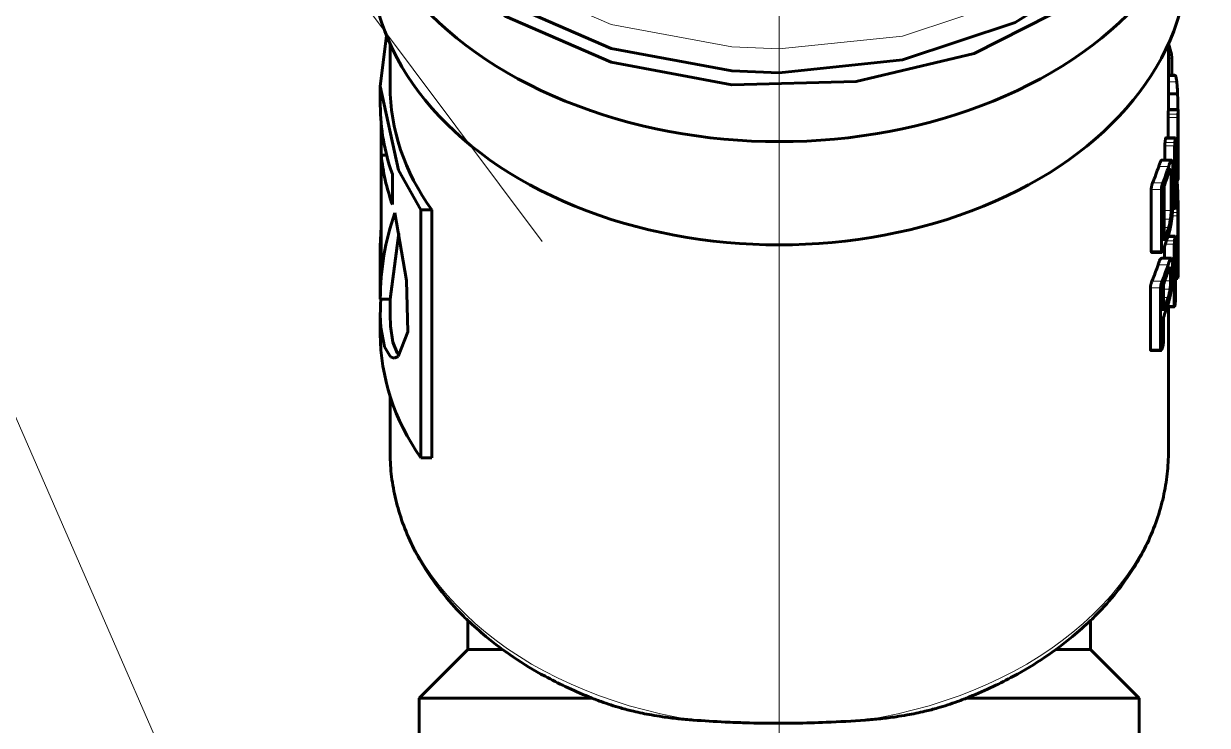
# Model space of a CAD drawing. Header units: millimetres. Extents: x -718 to 68664, y -49984 to -979.
# Drawn here: x 7681 to 8290, y -24023 to -23663 of the extents above; entities that cross this region are included whole.
import ezdxf

# ---------------------------------------------------------------- set-up
doc = ezdxf.new("R2010")
doc.units = ezdxf.units.MM
doc.linetypes.add('K5LT_BASIC', pattern=[0])
doc.linetypes.add('K5LT_THIN', pattern=[0])
doc.layers.add('Text', color=7, linetype='Continuous', lineweight=15)
doc.layers.add('ХВС (В1)_20', color=5, linetype='Continuous', lineweight=25)
doc.layers.add('Системный слой (1)', color=7, linetype='Continuous', true_color=0xc26c6c6c)

# ---------------------------------------------------------------- blocks, each defined once
blk = doc.blocks.new('U657')
at = {"layer": 'Системный слой (1)', "color": 150, "linetype": 'K5LT_BASIC', "lineweight": 60, "true_color": 0x0080ff}
for p, q in [((780.031, 160.318), (775.555, 159.388)), ((775.555, 159.388), (771.457, 156.675)), ((771.457, 156.675), (768.084, 152.409)), ((768.084, 152.409), (765.722, 146.95)), ((765.722, 146.95), (764.571, 140.762)), ((764.571, 140.762), (764.475, 138.318)), ((764.475, 138.318), (765.133, 131.987)), ((765.133, 131.987), (767.052, 126.192)), ((767.052, 126.192), (770.068, 121.423)), ((770.068, 121.423), (773.928, 118.083)), ((773.928, 118.083), (778.304, 116.455)), ((778.304, 116.455), (780.031, 116.318))]:
    blk.add_line(p, q, dxfattribs=at)
blk = doc.blocks.new('U662')
at = {"layer": 'Системный слой (1)', "color": 7, "linetype": 'K5LT_THIN', "lineweight": 18}
for p, q in [((781.263, 160.318), (776.786, 159.388)), ((776.786, 159.388), (772.688, 156.675)), ((772.688, 156.675), (769.316, 152.409)), ((769.316, 152.409), (766.954, 146.95)), ((766.954, 146.95), (765.803, 140.762)), ((765.803, 140.762), (765.706, 138.318)), ((765.706, 138.318), (766.364, 131.987)), ((766.364, 131.987), (768.283, 126.192)), ((768.283, 126.192), (771.299, 121.423)), ((771.299, 121.423), (775.159, 118.083)), ((775.159, 118.083), (779.535, 116.455)), ((779.535, 116.455), (781.263, 116.318))]:
    blk.add_line(p, q, dxfattribs=at)
blk = doc.blocks.new('U720')
at = {"layer": 'Системный слой (1)', "color": 150, "linetype": 'K5LT_BASIC', "lineweight": 60, "true_color": 0x0080ff}
for p, q in [((745.03, 158.318), (747.882, 158.318)), ((763.796, 158.318), (765.958, 158.318))]:
    blk.add_line(p, q, dxfattribs=at)
blk = doc.blocks.new('U721')
at = {"layer": 'Системный слой (1)', "color": 150, "linetype": 'K5LT_BASIC', "lineweight": 60, "true_color": 0x0080ff}
for p, q in [((745.03, 118.318), (752.456, 118.318)), ((762.596, 118.318), (765.958, 118.318))]:
    blk.add_line(p, q, dxfattribs=at)
blk = doc.blocks.new('U725')
at = {"layer": 'Системный слой (1)', "color": 150, "linetype": 'K5LT_BASIC', "lineweight": 60, "true_color": 0x0080ff}
for p, q in [((734.858, 154.318), (734.858, 152.532)), ((734.858, 124.104), (734.858, 122.318))]:
    blk.add_line(p, q, dxfattribs=at)
blk = doc.blocks.new('U726')
at = {"layer": 'Системный слой (1)', "color": 150, "linetype": 'K5LT_BASIC', "lineweight": 60, "true_color": 0x0080ff}
for p, q in [((779.324, 160.318), (774.848, 159.388)), ((779.678, 160.313), (779.324, 160.318)), ((774.848, 159.388), (770.75, 156.675)), ((770.75, 156.675), (767.377, 152.409)), ((767.377, 152.409), (765.015, 146.95)), ((765.015, 146.95), (763.864, 140.762)), ((763.864, 140.762), (764.021, 134.367)), ((764.021, 134.367), (765.472, 128.306)), ((765.472, 128.306), (768.096, 123.092)), ((768.096, 123.092), (771.669, 119.167)), ((771.669, 119.167), (775.89, 116.861)), ((775.89, 116.861), (779.324, 116.318)), ((779.324, 116.318), (779.678, 116.324))]:
    blk.add_line(p, q, dxfattribs=at)
blk = doc.blocks.new('U727')
at = {"layer": 'Системный слой (1)', "color": 150, "linetype": 'K5LT_BASIC', "lineweight": 60, "true_color": 0x0080ff}
for p, q in [((762.85, 117.829), (762.596, 117.826)), ((763.118, 117.835), (762.85, 117.829)), ((763.39, 117.844), (763.118, 117.835))]:
    blk.add_line(p, q, dxfattribs=at)
blk = doc.blocks.new('U728')
at = {"layer": 'Системный слой (1)', "color": 150, "linetype": 'K5LT_BASIC', "lineweight": 60, "true_color": 0x0080ff}
for p, q in [((759.675, 118.092), (759.85, 118.097)), ((759.85, 118.097), (759.958, 118.116)), ((759.958, 118.116), (759.992, 118.147)), ((759.992, 118.147), (759.992, 118.148))]:
    blk.add_line(p, q, dxfattribs=at)
blk = doc.blocks.new('U729')
at = {"layer": 'Системный слой (1)', "color": 150, "linetype": 'K5LT_BASIC', "lineweight": 60, "true_color": 0x0080ff}
for p, q in [((756.016, 117.955), (756.047, 117.958)), ((756.047, 117.958), (756.073, 117.961)), ((756.073, 117.961), (756.085, 117.965)), ((756.083, 117.967), (756.08, 117.968)), ((756.084, 117.966), (756.083, 117.967)), ((756.085, 117.965), (756.084, 117.966))]:
    blk.add_line(p, q, dxfattribs=at)
blk = doc.blocks.new('U730')
at = {"layer": 'Системный слой (1)', "color": 150, "linetype": 'K5LT_BASIC', "lineweight": 60, "true_color": 0x0080ff}
for p, q in [((757.473, 117.821), (757.51, 117.821)), ((757.51, 117.821), (757.535, 117.821)), ((757.535, 117.821), (757.544, 117.821)), ((757.544, 117.821), (757.542, 117.822))]:
    blk.add_line(p, q, dxfattribs=at)
blk = doc.blocks.new('U731')
at = {"layer": 'Системный слой (1)', "color": 150, "linetype": 'K5LT_BASIC', "lineweight": 60, "true_color": 0x0080ff}
for p, q in [((759.333, 118.178), (759.431, 118.181)), ((759.431, 118.181), (759.491, 118.193)), ((759.491, 118.193), (759.509, 118.213)), ((759.509, 118.213), (759.509, 118.213))]:
    blk.add_line(p, q, dxfattribs=at)
blk = doc.blocks.new('U732')
at = {"layer": 'Системный слой (1)', "color": 150, "linetype": 'K5LT_BASIC', "lineweight": 60, "true_color": 0x0080ff}
for p, q in [((750.224, 118.71), (750.215, 118.699)), ((750.251, 118.717), (750.224, 118.71)), ((750.292, 118.719), (750.251, 118.717))]:
    blk.add_line(p, q, dxfattribs=at)
blk.add_arc((750.228, 118.699), 0.0139, 181.42736, 206.19226, dxfattribs=at)
blk = doc.blocks.new('U733')
at = {"layer": 'Системный слой (1)', "color": 150, "linetype": 'K5LT_BASIC', "lineweight": 60, "true_color": 0x0080ff}
for p, q in [((755.267, 118.672), (755.255, 118.661)), ((755.255, 118.661), (755.267, 118.645)), ((755.298, 118.677), (755.267, 118.672)), ((755.267, 118.645), (755.299, 118.626)), ((755.341, 118.679), (755.298, 118.677)), ((755.299, 118.626), (755.341, 118.608))]:
    blk.add_line(p, q, dxfattribs=at)
blk = doc.blocks.new('U734')
at = {"layer": 'Системный слой (1)', "color": 150, "linetype": 'K5LT_BASIC', "lineweight": 60, "true_color": 0x0080ff}
for p, q in [((757.518, 117.993), (757.509, 117.989)), ((757.509, 117.989), (757.509, 117.988)), ((757.509, 117.988), (757.509, 117.987)), ((757.509, 117.987), (757.51, 117.986)), ((757.545, 117.996), (757.518, 117.993)), ((757.586, 117.997), (757.545, 117.996))]:
    blk.add_line(p, q, dxfattribs=at)
blk = doc.blocks.new('U735')
at = {"layer": 'Системный слой (1)', "color": 150, "linetype": 'K5LT_BASIC', "lineweight": 60, "true_color": 0x0080ff}
for p, q in [((754.871, 118.127), (754.914, 118.137)), ((754.914, 118.137), (754.94, 118.151)), ((754.94, 118.151), (754.949, 118.167)), ((754.949, 118.167), (754.948, 118.171))]:
    blk.add_line(p, q, dxfattribs=at)
blk = doc.blocks.new('U736')
at = {"layer": 'Системный слой (1)', "color": 150, "linetype": 'K5LT_BASIC', "lineweight": 60, "true_color": 0x0080ff}
for p, q in [((757.798, 117.825), (757.544, 117.823)), ((758.066, 117.83), (757.798, 117.825)), ((758.337, 117.838), (758.066, 117.83))]:
    blk.add_line(p, q, dxfattribs=at)
blk = doc.blocks.new('U737')
at = {"layer": 'Системный слой (1)', "color": 150, "linetype": 'K5LT_BASIC', "lineweight": 60, "true_color": 0x0080ff}
for p, q in [((762.525, 117.819), (762.562, 117.819)), ((762.562, 117.819), (762.587, 117.819)), ((762.587, 117.819), (762.596, 117.82)), ((762.596, 117.82), (762.595, 117.82))]:
    blk.add_line(p, q, dxfattribs=at)
blk = doc.blocks.new('U738')
at = {"layer": 'Системный слой (1)', "color": 150, "linetype": 'K5LT_BASIC', "lineweight": 60, "true_color": 0x0080ff}
for p, q in [((764.361, 118.01), (764.358, 118.003)), ((764.351, 117.996), (764.339, 117.989)), ((764.358, 118.003), (764.351, 117.996))]:
    blk.add_line(p, q, dxfattribs=at)
blk = doc.blocks.new('U739')
at = {"layer": 'Системный слой (1)', "color": 150, "linetype": 'K5LT_BASIC', "lineweight": 60, "true_color": 0x0080ff}
for p, q in [((752.466, 118.011), (752.456, 118.006)), ((752.493, 118.014), (752.466, 118.011)), ((752.534, 118.015), (752.493, 118.014)), ((752.456, 118.006), (752.457, 118.005)), ((752.457, 118.005), (752.457, 118.004)), ((752.457, 118.004), (752.458, 118.003))]:
    blk.add_line(p, q, dxfattribs=at)
blk = doc.blocks.new('U740')
at = {"layer": 'Системный слой (1)', "color": 150, "linetype": 'K5LT_BASIC', "lineweight": 60, "true_color": 0x0080ff}
for p, q in [((761.068, 117.94), (761.1, 117.943)), ((761.1, 117.943), (761.125, 117.945)), ((761.125, 117.945), (761.137, 117.95)), ((761.135, 117.951), (761.132, 117.953)), ((761.137, 117.95), (761.135, 117.951)), ((761.137, 117.95), (761.137, 117.95))]:
    blk.add_line(p, q, dxfattribs=at)
blk = doc.blocks.new('U741')
at = {"layer": 'Системный слой (1)', "color": 150, "linetype": 'K5LT_BASIC', "lineweight": 60, "true_color": 0x0080ff}
for p, q in [((751.064, 158.818), (752.055, 158.818)), ((752.851, 158.818), (755.568, 158.818)), ((762.806, 158.818), (763.796, 158.818))]:
    blk.add_line(p, q, dxfattribs=at)
blk = doc.blocks.new('U742')
at = {"layer": 'Системный слой (1)', "color": 150, "linetype": 'K5LT_BASIC', "lineweight": 60, "true_color": 0x0080ff}
for p, q in [((750.643, 158.177), (750.095, 157.959)), ((751.472, 158.299), (750.643, 158.177)), ((752.055, 158.318), (751.472, 158.299)), ((750.095, 157.959), (749.949, 157.843))]:
    blk.add_line(p, q, dxfattribs=at)
blk = doc.blocks.new('U743')
at = {"layer": 'Системный слой (1)', "color": 150, "linetype": 'K5LT_BASIC', "lineweight": 60, "true_color": 0x0080ff}
for p, q in [((755.568, 158.818), (754.576, 158.77)), ((756.56, 158.77), (755.568, 158.818))]:
    blk.add_line(p, q, dxfattribs=at)
blk = doc.blocks.new('U744')
at = {"layer": 'Системный слой (1)', "color": 150, "linetype": 'K5LT_BASIC', "lineweight": 60, "true_color": 0x0080ff}
for p, q in [((763.796, 158.818), (759.479, 157.888)), ((766.365, 158.494), (763.796, 158.818)), ((759.479, 157.888), (757.43, 156.736))]:
    blk.add_line(p, q, dxfattribs=at)
blk = doc.blocks.new('U745')
at = {"layer": 'Системный слой (1)', "color": 150, "linetype": 'K5LT_BASIC', "lineweight": 60, "true_color": 0x0080ff}
for p, q in [((751.396, 158.794), (750.402, 158.609)), ((752.055, 158.818), (751.396, 158.794)), ((752.31, 158.815), (752.055, 158.818)), ((752.575, 158.806), (752.31, 158.815)), ((752.851, 158.791), (752.575, 158.806)), ((749.892, 158.288), (749.828, 158.101)), ((750.402, 158.609), (749.892, 158.288)), ((749.828, 158.101), (749.903, 157.897)), ((749.903, 157.897), (751.175, 157.406)), ((753.814, 157.48), (757.284, 158.073)), ((751.175, 157.406), (753.814, 157.48))]:
    blk.add_line(p, q, dxfattribs=at)

msp = doc.modelspace()

# ---------------------------------------------------------------- linework, layer by layer
at = {"layer": 'Text'}
msp.add_line((8069.58, -22177.69), (8069.58, -25764.92), dxfattribs=at)
for points in [[(7947.8, -23774.83), (7461.68, -23126.01)], [(7925.34, -24433.89), (7551.49, -23577.21)]]:
    msp.add_lwpolyline(points, dxfattribs=at)
at = {"layer": 'ХВС (В1)_20', "lineweight": 60}
for p, q in [((8270.86, -23677.36), (8269.65, -23673.25)), ((8271.31, -23689.35), (8271.31, -23680.77)), ((8269.58, -23689.35), (8272.67, -23689.35)), ((8269.58, -23689.57), (8272.98, -23689.57)), ((8269.58, -23699.06), (8274.33, -23699.06)), ((8269.57, -23707), (8269.57, -23707.01)), ((8269.57, -23707), (8274.57, -23707)), ((8274.58, -23739.14), (8274.58, -23707.71)), ((7865.07, -23730.42), (7865.07, -23714.82)), ((8269.48, -23721.59), (8269.48, -23711.13)), ((8274.48, -23736.57), (8274.48, -23711.13)), ((8268.24, -23721.59), (8273.27, -23721.59)), ((8267.75, -23733.04), (8267.75, -23725.67)), ((8272.8, -23757.1), (8272.8, -23725.67)), ((8273.38, -23753.67), (8273.38, -23728.23)), ((7865.07, -23787.2), (7865.07, -23730.42)), ((7867.79, -23730.42), (7865.07, -23730.42)), ((8266.22, -23733.04), (8266.2, -23733.04)), ((8266.22, -23733.04), (8271.3, -23733.04)), ((7870.78, -23755.86), (7870.78, -23740.27)), ((8270.64, -23737.87), (8270.64, -23737.87)), ((8270.99, -23758.97), (8270.99, -23739.63)), ((8271.85, -23755.54), (8271.85, -23736.2)), ((8267.37, -23774.43), (8267.37, -23746.41)), ((8273.38, -23743.16), (8274.49, -23743.16)), ((8273.38, -23743.25), (8274.52, -23743.25)), ((8273.97, -23743.25), (8274, -23743.45)), ((8260.76, -23779.55), (8260.76, -23748.12)), ((8265.98, -23779.55), (8265.98, -23748.12)), ((8273.38, -23749.58), (8274.39, -23749.58)), ((7885.41, -23885.97), (7885.41, -23758.66)), ((7890.99, -23758.66), (7885.41, -23758.66)), ((7890.99, -23885.97), (7890.99, -23758.66)), ((8271.79, -23757.87), (8272.88, -23757.87)), ((8273.01, -23757.52), (8274.55, -23757.52)), ((8274.56, -23789.66), (8274.56, -23758.23)), ((8274.44, -23787.09), (8274.44, -23761.65)), ((7869.58, -23804.44), (7874.02, -23770.53)), ((8267.57, -23783.47), (8267.57, -23777.31)), ((8269.4, -23772.11), (8273.12, -23772.11)), ((8269.43, -23772.11), (8269.43, -23772)), ((8272.62, -23807.62), (8272.62, -23776.19)), ((8260.94, -23780.41), (8266.16, -23780.41)), ((8266.01, -23783.47), (8265.97, -23783.47)), ((8265.97, -23783.47), (8271.06, -23783.47)), ((8266.01, -23783.47), (8271.1, -23783.47)), ((8273.23, -23804.2), (8273.23, -23778.76)), ((8270.37, -23788.39), (8270.37, -23788.39)), ((8271.63, -23791.57), (8271.63, -23785.94)), ((8270.74, -23795), (8270.74, -23790.13)), ((8273.23, -23793.68), (8274.45, -23793.68)), ((8273.23, -23793.78), (8274.48, -23793.78)), ((8260.35, -23830.04), (8260.35, -23798.65)), ((8265.58, -23830.04), (8265.58, -23798.65)), ((8267, -23810.42), (8267, -23796.93)), ((7869.58, -23804.44), (7864.58, -23804.44)), ((7869.58, -23812.41), (7869.58, -23804.44)), ((8267, -23826.62), (8267, -23813.83)), ((8268.99, -23808.39), (8272.71, -23808.39)), ((8260.55, -23830.81), (8265.78, -23830.81)), ((7890.99, -23885.97), (7885.41, -23885.97)), ((7909.58, -23984.38), (7909.58, -23969.46)), ((8229.58, -23984.38), (8229.58, -23969.46)), ((7909.58, -23984.38), (7884.58, -24009.38)), ((8229.58, -23984.38), (8254.58, -24009.38)), ((7884.58, -24009.38), (7884.58, -24049.38)), ((7884.58, -24009.38), (7973.58, -24009.38)), ((8165.59, -24009.38), (8254.58, -24009.38)), ((8254.58, -24009.38), (8254.58, -24049.38))]:
    msp.add_line(p, q, dxfattribs=at)
at = {"layer": 'ХВС (В1)_20', "lineweight": 18}
for p, q in [((8269.58, -23677.36), (8270.86, -23677.36)), ((8269.58, -23680.77), (8271.31, -23680.77)), ((8269.58, -23692.92), (8273.89, -23692.92)), ((8269.5, -23709.5), (8274.5, -23709.5)), ((8269.54, -23707.72), (8274.55, -23707.72)), ((8269.57, -23707.01), (8274.57, -23707.01)), ((8269.48, -23711.13), (8274.48, -23711.13)), ((8268.07, -23722.26), (8273.1, -23722.26)), ((8268.21, -23721.63), (8273.24, -23721.63)), ((8267.75, -23725.67), (8272.8, -23725.67)), ((8267.85, -23724.04), (8272.89, -23724.04)), ((8266.2, -23733.04), (8271.29, -23733.04)), ((8264.6, -23736.25), (8269.73, -23736.25)), ((8269.73, -23739.63), (8270.99, -23739.63)), ((8261.49, -23744.71), (8266.69, -23744.71)), ((8273.38, -23743.45), (8274, -23743.45)), ((8260.76, -23748.12), (8265.98, -23748.12)), ((8267.37, -23758.97), (8270.99, -23758.97)), ((8271.77, -23758.25), (8274.51, -23758.25)), ((8271.82, -23757.1), (8272.8, -23757.1)), ((8273.01, -23757.53), (8274.55, -23757.53)), ((8267.37, -23763.39), (8270.63, -23763.39)), ((8271.49, -23761.65), (8274.44, -23761.65)), ((8271.64, -23760.02), (8274.46, -23760.02)), ((8267.37, -23767.68), (8269.73, -23767.68)), ((8267.99, -23776.19), (8272.62, -23776.19)), ((8268.57, -23774.56), (8272.71, -23774.56)), ((8269.18, -23772.78), (8272.94, -23772.78)), ((8269.38, -23772.16), (8273.09, -23772.16)), ((8260.76, -23779.55), (8265.98, -23779.55)), ((8264.3, -23786.75), (8269.44, -23786.75)), ((8270.37, -23788.39), (8270.37, -23788.39)), ((8261.09, -23795.23), (8266.31, -23795.23)), ((8267.75, -23795), (8270.74, -23795)), ((8269.44, -23790.13), (8270.74, -23790.13)), ((8260.35, -23798.65), (8265.58, -23798.65)), ((8267, -23799.37), (8270.37, -23799.37)), ((8267, -23803.67), (8269.43, -23803.67)), ((8269.25, -23807.62), (8272.62, -23807.62)), ((8260.35, -23830.04), (8265.58, -23830.04))]:
    msp.add_line(p, q, dxfattribs=at)
at = {"layer": 'ХВС (В1)_20', "lineweight": 60}
for centre, major_axis, ratio, start_param, end_param in [((8069.58, -23568), (-220, 0), 0.707107, 0, 3.141593), ((8069.58, -23628.1), (-210, 0), 0.707107, 0, 3.141593), ((8069.58, -23695), (-200, 0), 0.707107, 0, 0.466903), ((8069.58, -23704.9), (-205, 0), 0.707107, 0, 0.246457), ((8069.58, -23742.38), (-205, 0), 0.900046, 3.17309, 3.250764), ((8069.58, -23748.94), (-205, 0), 0.933996, 3.171815, 3.249961), ((8069.58, -23720.5), (-205, 0), 0.707107, 0.068483, 0.246457), ((8069.58, -23704.87), (200, 0), 0.707107, -0.285564, -0.223719), ((8069.58, -23704.87), (205, 0), 0.707107, -0.278411, -0.218173), ((8069.58, -23708.28), (205, 0), 0.707107, -0.266166, -0.218165), ((8069.58, -23743.81), (-205, 0), 0.105763, 3.16735, 3.171815), ((8069.58, -23740.41), (205, 0), 0.537547, -0.025757, -0.020273), ((8069.58, -23804.44), (-205, 0), 0.809289, 6.012699, 6.283185), ((8069.58, -23739.71), (205, 0), 0.707107, -0.278411, -0.218173), ((8069.58, -23736.31), (205, 0), 0.707107, -0.266166, -0.218165), ((8069.58, -23794.09), (-205, 0), 0.900046, 3.179547, 3.257259), ((8069.58, -23800.7), (-205, 0), 0.933996, 3.178271, 3.256455), ((8069.58, -23754.46), (200, 0), 0.707107, -0.292439, -0.230306), ((8069.58, -23754.46), (205, 0), 0.707107, -0.285104, -0.224591), ((8069.58, -23847.56), (0, 366.35), 0.559575, -1.399857, -1.397121), ((8069.58, -23917.89), (0, 779.79), 0.262891, -1.400774, -1.399857), ((8069.58, -23757.87), (205, 0), 0.707107, -0.272861, -0.224779), ((8069.58, -23794.47), (-205, 0), 0.105763, 3.173806, 3.178271), ((8069.58, -23790.23), (205, 0), 0.537547, -0.032213, -0.026728), ((8069.58, -23771.36), (205, 0), 0.707107, -0.272861, -0.224779), ((8069.58, -23774.76), (205, 0), 0.707107, -0.272861, -0.224802), ((8069.58, -23822.31), (-205, 0), 0.707107, 0, 0.454646)]:
    msp.add_ellipse(centre, major_axis=major_axis, ratio=ratio, start_param=start_param, end_param=end_param, dxfattribs=at)
at = {"layer": 'ХВС (В1)_20', "lineweight": 18}
for major_axis, start_param, end_param in [((-200, 0), 0, 1.348049), ((200, 0), 4.935137, 6.283185)]:
    msp.add_ellipse((8069.58, -23882.66), major_axis=major_axis, ratio=0.707107, start_param=start_param, end_param=end_param, dxfattribs=at)
at = {"layer": 'ХВС (В1)_20', "lineweight": 60}
for points, knots in [([(8270.86, -23677.36), (8270.91, -23677.55), (8271, -23677.89), (8271.09, -23678.37), (8271.16, -23678.74), (8271.2, -23679.08), (8271.24, -23679.4), (8271.27, -23679.68), (8271.29, -23679.94), (8271.31, -23680.32), (8271.31, -23680.59), (8271.31, -23680.77)], [0, 0, 0, 0, 2.543696, 4.054479, 5.009695, 6.092528, 7.153958, 7.937966, 8.814073, 9.704177, 12, 12, 12, 12]), ([(8272.98, -23689.57), (8273.01, -23689.57), (8273.13, -23689.61), (8273.31, -23689.89), (8273.49, -23690.49), (8273.64, -23691.14), (8273.77, -23691.96), (8273.86, -23692.63), (8273.89, -23692.92)], [0, 0, 0, 0, 1.064452, 3.750026, 4.989202, 6.252938, 7.887654, 9, 9, 9, 9]), ([(8273.89, -23692.92), (8273.92, -23693.13), (8273.96, -23693.53), (8274.03, -23694.27), (8274.1, -23695.06), (8274.2, -23696.36), (8274.27, -23697.67), (8274.32, -23698.75), (8274.33, -23699.06)], [0, 0, 0, 0, 1.102826, 2.116591, 3.676838, 4.773256, 7.796527, 9, 9, 9, 9]), ([(8269.5, -23709.5), (8269.5, -23709.64), (8269.5, -23709.85), (8269.49, -23710.15), (8269.48, -23710.59), (8269.48, -23710.92), (8269.48, -23711.13)], [0, 0, 0, 0, 1.645394, 2.474411, 3.595864, 7, 7, 7, 7]), ([(8269.54, -23707.72), (8269.54, -23707.81), (8269.54, -23707.98), (8269.53, -23708.27), (8269.52, -23708.56), (8269.51, -23708.98), (8269.51, -23709.29), (8269.5, -23709.5)], [0, 0, 0, 0, 1.568169, 2.751651, 4.144738, 5.451486, 8, 8, 8, 8]), ([(8269.57, -23707.01), (8269.57, -23707.03), (8269.57, -23707.09), (8269.56, -23707.22), (8269.55, -23707.39), (8269.55, -23707.57), (8269.54, -23707.72)], [0, 0, 0, 0, 2.391246, 3.48986, 4.458949, 7, 7, 7, 7]), ([(8274.5, -23709.5), (8274.5, -23709.64), (8274.5, -23709.85), (8274.49, -23710.15), (8274.49, -23710.59), (8274.48, -23710.92), (8274.48, -23711.13)], [0, 0, 0, 0, 1.64535, 2.474343, 3.595792, 7, 7, 7, 7]), ([(8274.55, -23707.72), (8274.54, -23707.8), (8274.54, -23708.01), (8274.53, -23708.33), (8274.52, -23708.67), (8274.51, -23709.05), (8274.51, -23709.33), (8274.5, -23709.5)], [0, 0, 0, 0, 1.425278, 3.307039, 4.630418, 5.84582, 8, 8, 8, 8]), ([(8274.57, -23707.01), (8274.57, -23707.03), (8274.57, -23707.08), (8274.56, -23707.21), (8274.56, -23707.38), (8274.55, -23707.56), (8274.55, -23707.72)], [0, 0, 0, 0, 2.348558, 3.404516, 4.330799, 7, 7, 7, 7]), ([(8268.07, -23722.26), (8268.05, -23722.35), (8268.02, -23722.57), (8267.96, -23722.98), (8267.9, -23723.48), (8267.86, -23723.86), (8267.85, -23724.04)], [0, 0, 0, 0, 1.420944, 3.024451, 5.065312, 7, 7, 7, 7]), ([(8268.21, -23721.63), (8268.18, -23721.73), (8268.13, -23721.91), (8268.08, -23722.17), (8268.07, -23722.26)], [0, 0, 0, 0, 3.469355, 5, 5, 5, 5]), ([(8273.1, -23722.26), (8273.09, -23722.34), (8273.06, -23722.55), (8273.01, -23722.87), (8272.97, -23723.19), (8272.93, -23723.57), (8272.91, -23723.85), (8272.89, -23724.04)], [0, 0, 0, 0, 1.510523, 3.286535, 4.542808, 5.730612, 8, 8, 8, 8]), ([(8273.24, -23721.63), (8273.22, -23721.71), (8273.18, -23721.88), (8273.13, -23722.12), (8273.1, -23722.26)], [0, 0, 0, 0, 2.71056, 5, 5, 5, 5]), ([(8267.85, -23724.04), (8267.83, -23724.18), (8267.81, -23724.46), (8267.78, -23724.89), (8267.76, -23725.31), (8267.75, -23725.55), (8267.75, -23725.67)], [0, 0, 0, 0, 1.665066, 3.365567, 5.145554, 7, 7, 7, 7]), ([(8272.89, -23724.04), (8272.88, -23724.18), (8272.85, -23724.46), (8272.82, -23724.89), (8272.8, -23725.31), (8272.8, -23725.55), (8272.8, -23725.67)], [0, 0, 0, 0, 1.664852, 3.365117, 5.145171, 7, 7, 7, 7]), ([(8266.2, -23733.04), (8266.13, -23733.04), (8266.01, -23733.1), (8265.84, -23733.29), (8265.7, -23733.49), (8265.54, -23733.78), (8265.35, -23734.18), (8265.1, -23734.79), (8264.85, -23735.49), (8264.67, -23736.04), (8264.6, -23736.25)], [0, 0, 0, 0, 2.082279, 3.092152, 4.117345, 5.176457, 6.57186, 7.883338, 9.84757, 11, 11, 11, 11]), ([(8271.29, -23733.04), (8271.23, -23733.04), (8271.1, -23733.1), (8270.91, -23733.31), (8270.74, -23733.59), (8270.59, -23733.89), (8270.33, -23734.47), (8270.04, -23735.27), (8269.79, -23736.05), (8269.73, -23736.25)], [0, 0, 0, 0, 1.64083, 3.064282, 4.256613, 5.124851, 6.001187, 9.01839, 10, 10, 10, 10]), ([(8270.64, -23737.87), (8270.6, -23737.87), (8270.53, -23737.89), (8270.42, -23738.01), (8270.32, -23738.15), (8270.22, -23738.32), (8270.1, -23738.59), (8269.93, -23739.01), (8269.8, -23739.43), (8269.73, -23739.65)], [0, 0, 0, 0, 1.620683, 3.025047, 4.189607, 5.026075, 6.060009, 8.045465, 10, 10, 10, 10]), ([(8274.54, -23742.65), (8274.55, -23742.55), (8274.55, -23742.35), (8274.56, -23741.78), (8274.57, -23741.27), (8274.57, -23740.86)], [0, 0, 0, 0, 1.282526, 2.352049, 6, 6, 6, 6]), ([(8274.57, -23740.86), (8274.57, -23740.69), (8274.57, -23740.43), (8274.58, -23740.08), (8274.58, -23739.83), (8274.58, -23739.6), (8274.58, -23739.36), (8274.58, -23739.22), (8274.58, -23739.14)], [0, 0, 0, 0, 2.566828, 3.771722, 5.150837, 6.366147, 7.417395, 9, 9, 9, 9]), ([(8261.49, -23744.71), (8261.43, -23744.85), (8261.31, -23745.15), (8261.16, -23745.59), (8261.04, -23746), (8260.96, -23746.32), (8260.9, -23746.6), (8260.86, -23746.85), (8260.83, -23747.08), (8260.8, -23747.34), (8260.77, -23747.6), (8260.76, -23747.86), (8260.76, -23748.03), (8260.76, -23748.12)], [0, 0, 0, 0, 2.163288, 4.33835, 5.589383, 6.856485, 7.836821, 8.664021, 9.467708, 10.455216, 11.614508, 12.647784, 14, 14, 14, 14]), ([(8266.69, -23744.71), (8266.61, -23744.91), (8266.49, -23745.22), (8266.36, -23745.63), (8266.29, -23745.88), (8266.23, -23746.12), (8266.15, -23746.46), (8266.08, -23746.86), (8266.01, -23747.4), (8265.98, -23747.81), (8265.98, -23748.07), (8265.98, -23748.12)], [0, 0, 0, 0, 2.659363, 3.768749, 4.33254, 5.108797, 6.140093, 7.442054, 8.808615, 11.339661, 12, 12, 12, 12]), ([(8274, -23743.45), (8274.02, -23743.65), (8274.06, -23744.06), (8274.13, -23744.8), (8274.19, -23745.59), (8274.27, -23746.88), (8274.34, -23748.19), (8274.38, -23749.27), (8274.39, -23749.58)], [0, 0, 0, 0, 1.103215, 2.117334, 3.678106, 4.774684, 7.797109, 9, 9, 9, 9]), ([(8270.63, -23763.39), (8270.69, -23762.98), (8270.78, -23762.29), (8270.88, -23761.32), (8270.94, -23760.59), (8270.97, -23759.95), (8270.99, -23759.44), (8270.99, -23759.12), (8270.99, -23758.97)], [0, 0, 0, 0, 2.254477, 3.777838, 5.478674, 6.6135, 7.878521, 9, 9, 9, 9]), ([(8271.3, -23763.29), (8271.4, -23762.51), (8271.52, -23761.44), (8271.64, -23760.13), (8271.71, -23759.23), (8271.77, -23758.31), (8271.81, -23757.42), (8271.84, -23756.49), (8271.85, -23755.89), (8271.85, -23755.54)], [0, 0, 0, 0, 2.746743, 3.712532, 4.724647, 6.024639, 7.220936, 8.314093, 10, 10, 10, 10]), ([(8272.91, -23757.86), (8272.93, -23757.79), (8272.96, -23757.7), (8273, -23757.56), (8273.03, -23757.45), (8273.05, -23757.35), (8273.08, -23757.24), (8273.09, -23757.16), (8273.1, -23757.1)], [0, 0, 0, 0, 2.944921, 4.268306, 5.644742, 6.794748, 7.717855, 9, 9, 9, 9]), ([(8273.1, -23757.1), (8273.13, -23756.96), (8273.16, -23756.73), (8273.24, -23756.17), (8273.28, -23755.73), (8273.31, -23755.4)], [0, 0, 0, 0, 1.844905, 2.830596, 6, 6, 6, 6]), ([(8273.31, -23755.4), (8273.32, -23755.26), (8273.34, -23755.05), (8273.35, -23754.75), (8273.36, -23754.51), (8273.37, -23754.25), (8273.38, -23753.96), (8273.38, -23753.78), (8273.38, -23753.67)], [0, 0, 0, 0, 1.946392, 2.923351, 4.168485, 5.564325, 6.980058, 9, 9, 9, 9]), ([(8274.51, -23758.25), (8274.51, -23758.33), (8274.5, -23758.53), (8274.49, -23758.86), (8274.48, -23759.2), (8274.47, -23759.57), (8274.47, -23759.85), (8274.46, -23760.02)], [0, 0, 0, 0, 1.425297, 3.306976, 4.630196, 5.845429, 8, 8, 8, 8]), ([(8274.55, -23757.53), (8274.55, -23757.55), (8274.54, -23757.61), (8274.54, -23757.73), (8274.53, -23757.9), (8274.52, -23758.08), (8274.51, -23758.25)], [0, 0, 0, 0, 2.348432, 3.404334, 4.330581, 7, 7, 7, 7]), ([(8269.73, -23771.09), (8269.86, -23770.67), (8270.1, -23769.81), (8270.46, -23768.32), (8270.73, -23766.97), (8271.02, -23765.27), (8271.19, -23764.14), (8271.3, -23763.29)], [0, 0, 0, 0, 1.65335, 3.135278, 4.897556, 5.672289, 8, 8, 8, 8]), ([(8269.73, -23767.68), (8269.81, -23767.4), (8269.98, -23766.83), (8270.2, -23765.87), (8270.43, -23764.73), (8270.56, -23763.89), (8270.63, -23763.39)], [0, 0, 0, 0, 1.716939, 3.321398, 4.808749, 7, 7, 7, 7]), ([(8274.46, -23760.02), (8274.46, -23760.16), (8274.45, -23760.37), (8274.45, -23760.67), (8274.44, -23761.11), (8274.44, -23761.45), (8274.44, -23761.65)], [0, 0, 0, 0, 1.645434, 2.474482, 3.595846, 7, 7, 7, 7]), ([(8272.71, -23774.56), (8272.7, -23774.7), (8272.68, -23774.99), (8272.65, -23775.41), (8272.62, -23775.83), (8272.62, -23776.08), (8272.62, -23776.19)], [0, 0, 0, 0, 1.665219, 3.365895, 5.145836, 7, 7, 7, 7]), ([(8272.94, -23772.78), (8272.93, -23772.87), (8272.89, -23773.07), (8272.84, -23773.39), (8272.8, -23773.71), (8272.76, -23774.09), (8272.73, -23774.37), (8272.71, -23774.56)], [0, 0, 0, 0, 1.510772, 3.286533, 4.542021, 5.728926, 8, 8, 8, 8]), ([(8273.09, -23772.16), (8273.06, -23772.23), (8273.02, -23772.4), (8272.96, -23772.65), (8272.94, -23772.78)], [0, 0, 0, 0, 2.709428, 5, 5, 5, 5]), ([(8260.76, -23779.55), (8260.76, -23779.71), (8260.76, -23779.94), (8260.8, -23780.17), (8260.83, -23780.29), (8260.87, -23780.38), (8260.91, -23780.41), (8260.94, -23780.41)], [0, 0, 0, 0, 2.816795, 4.202927, 5.38089, 6.26643, 8, 8, 8, 8]), ([(8265.97, -23783.47), (8265.9, -23783.48), (8265.75, -23783.56), (8265.5, -23783.85), (8265.23, -23784.33), (8264.9, -23785.06), (8264.58, -23785.92), (8264.36, -23786.56), (8264.3, -23786.75)], [0, 0, 0, 0, 1.580778, 3.136463, 4.478865, 6.061056, 8.194579, 9, 9, 9, 9]), ([(8271.06, -23783.47), (8270.98, -23783.48), (8270.85, -23783.56), (8270.62, -23783.84), (8270.41, -23784.21), (8270.1, -23784.86), (8269.78, -23785.71), (8269.52, -23786.47), (8269.44, -23786.75)], [0, 0, 0, 0, 1.743774, 2.907759, 4.246476, 5.450608, 7.786219, 9, 9, 9, 9]), ([(8270.37, -23788.39), (8270.33, -23788.39), (8270.26, -23788.42), (8270.14, -23788.53), (8270.04, -23788.68), (8269.94, -23788.85), (8269.82, -23789.11), (8269.64, -23789.54), (8269.5, -23789.95), (8269.43, -23790.18)], [0, 0, 0, 0, 1.617462, 3.018904, 4.180863, 5.015488, 6.047455, 8.033879, 10, 10, 10, 10]), ([(8270.74, -23790.13), (8270.74, -23789.95), (8270.73, -23789.56), (8270.7, -23789.14), (8270.66, -23788.85), (8270.61, -23788.65), (8270.52, -23788.45), (8270.43, -23788.39), (8270.37, -23788.39)], [0, 0, 0, 0, 1.453022, 3.292223, 4.309773, 5.204408, 6.641948, 9, 9, 9, 9]), ([(8274.55, -23791.38), (8274.55, -23791.21), (8274.56, -23790.95), (8274.56, -23790.61), (8274.56, -23790.36), (8274.56, -23790.12), (8274.56, -23789.89), (8274.56, -23789.74), (8274.56, -23789.66)], [0, 0, 0, 0, 2.566713, 3.771554, 5.150611, 6.365895, 7.417145, 9, 9, 9, 9]), ([(8261.09, -23795.23), (8261.03, -23795.37), (8260.91, -23795.67), (8260.76, -23796.11), (8260.64, -23796.52), (8260.56, -23796.84), (8260.5, -23797.12), (8260.45, -23797.37), (8260.42, -23797.6), (8260.39, -23797.86), (8260.36, -23798.11), (8260.35, -23798.38), (8260.35, -23798.55), (8260.35, -23798.65)], [0, 0, 0, 0, 2.169613, 4.345089, 5.594122, 6.85841, 7.837024, 8.661792, 9.461993, 10.443944, 11.599816, 12.633876, 14, 14, 14, 14]), ([(8266.31, -23795.23), (8266.23, -23795.43), (8266.11, -23795.74), (8265.97, -23796.15), (8265.9, -23796.4), (8265.83, -23796.65), (8265.76, -23796.98), (8265.69, -23797.32), (8265.65, -23797.63), (8265.62, -23797.88), (8265.59, -23798.24), (8265.58, -23798.49), (8265.58, -23798.65)], [0, 0, 0, 0, 2.882471, 4.084609, 4.695275, 5.535812, 6.665178, 8.080251, 8.916797, 9.839455, 10.80215, 13, 13, 13, 13]), ([(8270.37, -23799.37), (8270.43, -23798.96), (8270.5, -23798.39), (8270.58, -23797.68), (8270.63, -23797.2), (8270.67, -23796.69), (8270.71, -23796.19), (8270.73, -23795.61), (8270.74, -23795.23), (8270.74, -23795)], [0, 0, 0, 0, 2.596189, 3.512552, 4.47639, 5.721327, 6.895139, 7.998274, 10, 10, 10, 10]), ([(8271.05, -23799.29), (8271.16, -23798.52), (8271.28, -23797.47), (8271.4, -23796.17), (8271.48, -23795.28), (8271.54, -23794.37), (8271.59, -23793.48), (8271.62, -23792.53), (8271.63, -23791.92), (8271.63, -23791.57)], [0, 0, 0, 0, 2.715538, 3.672475, 4.677406, 5.972332, 7.168914, 8.267676, 10, 10, 10, 10]), ([(8274.51, -23793.17), (8274.52, -23793.07), (8274.52, -23792.87), (8274.54, -23792.31), (8274.55, -23791.79), (8274.55, -23791.38)], [0, 0, 0, 0, 1.282583, 2.352193, 6, 6, 6, 6]), ([(8269.43, -23807.07), (8269.58, -23806.61), (8269.83, -23805.74), (8270.15, -23804.46), (8270.46, -23803.01), (8270.77, -23801.32), (8270.97, -23799.92), (8271.05, -23799.29)], [0, 0, 0, 0, 1.831979, 3.180396, 4.177626, 6.257531, 8, 8, 8, 8]), ([(8269.43, -23803.67), (8269.52, -23803.39), (8269.69, -23802.82), (8269.92, -23801.86), (8270.15, -23800.72), (8270.29, -23799.88), (8270.37, -23799.37)], [0, 0, 0, 0, 1.712256, 3.312836, 4.798836, 7, 7, 7, 7]), ([(8272.73, -23808.38), (8272.76, -23808.32), (8272.79, -23808.22), (8272.83, -23808.08), (8272.86, -23807.98), (8272.89, -23807.87), (8272.91, -23807.76), (8272.93, -23807.68), (8272.94, -23807.62)], [0, 0, 0, 0, 2.943414, 4.266178, 5.642121, 6.791979, 7.715283, 9, 9, 9, 9]), ([(8272.94, -23807.62), (8272.97, -23807.47), (8273.01, -23807.22), (8273.06, -23806.84), (8273.11, -23806.43), (8273.14, -23806.13), (8273.16, -23805.92)], [0, 0, 0, 0, 2.304643, 3.601552, 4.731705, 7, 7, 7, 7]), ([(8273.16, -23805.92), (8273.17, -23805.78), (8273.18, -23805.57), (8273.2, -23805.28), (8273.22, -23805.03), (8273.23, -23804.77), (8273.23, -23804.49), (8273.23, -23804.3), (8273.23, -23804.2)], [0, 0, 0, 0, 1.945719, 2.922169, 4.166288, 5.561206, 6.976639, 9, 9, 9, 9]), ([(8260.35, -23830.04), (8260.35, -23830.14), (8260.35, -23830.31), (8260.37, -23830.52), (8260.41, -23830.67), (8260.46, -23830.78), (8260.52, -23830.81), (8260.55, -23830.81)], [0, 0, 0, 0, 1.78631, 3.067119, 4.624806, 6.026586, 8, 8, 8, 8]), ([(8265.84, -23830.8), (8265.9, -23830.73), (8265.98, -23830.62), (8266.08, -23830.46), (8266.16, -23830.34), (8266.21, -23830.24), (8266.26, -23830.14), (8266.29, -23830.08), (8266.31, -23830.04)], [0, 0, 0, 0, 3.276426, 4.94159, 6.138607, 7.368219, 8.20861, 9, 9, 9, 9]), ([(8266.31, -23830.04), (8266.36, -23829.93), (8266.43, -23829.72), (8266.55, -23829.39), (8266.67, -23828.95), (8266.76, -23828.59), (8266.82, -23828.34)], [0, 0, 0, 0, 1.797751, 2.978198, 4.314108, 7, 7, 7, 7]), ([(8266.82, -23828.34), (8266.84, -23828.2), (8266.88, -23828), (8266.92, -23827.72), (8266.95, -23827.49), (8266.97, -23827.26), (8267, -23826.95), (8267, -23826.74), (8267, -23826.62)], [0, 0, 0, 0, 1.900001, 2.817027, 3.980684, 5.279549, 6.48096, 9, 9, 9, 9]), ([(7978.04, -24011.08), (7975.93, -24010.31), (7973.85, -24009.5), (7967.65, -24007), (7963.59, -24005.23), (7956.09, -24001.68), (7952.62, -23999.92), (7943.63, -23995.04), (7938.23, -23991.78), (7928.1, -23984.97), (7923.35, -23981.43), (7915.63, -23975.05), (7912.63, -23972.24), (7908.55, -23968.52), (7907.6, -23967.53), (7902.95, -23962.81), (7899.51, -23958.95), (7893.27, -23951.14), (7890.45, -23947.2), (7885.69, -23939.71), (7883.67, -23936.19), (7879.87, -23928.7), (7878.12, -23924.73), (7875.14, -23916.8), (7873.89, -23912.85), (7871.89, -23904.97), (7871.12, -23901.03), (7870.04, -23893.19), (7869.72, -23889.28), (7869.6, -23884.49), (7869.59, -23883.6), (7869.58, -23882.69), (7869.58, -23882.68), (7869.58, -23882.66)], [2.673589, 2.673589, 2.673589, 2.673589, 3.044803, 3.044803, 3.787231, 3.787231, 4.449893, 4.449893, 5.549501, 5.549501, 6.614907, 6.614907, 7.380032, 7.380032, 7.639675, 7.639675, 8.62708, 8.62708, 9.577145, 9.577145, 10.391149, 10.391149, 11.279003, 11.279003, 12.138344, 12.138344, 12.980132, 12.980132, 13.808538, 13.808538, 13.996712, 13.996712, 14, 14, 14, 14]), ([(8161.13, -24011.08), (8163.24, -24010.31), (8165.32, -24009.5), (8171.52, -24007), (8175.58, -24005.23), (8183.08, -24001.68), (8186.55, -23999.92), (8195.54, -23995.04), (8200.94, -23991.78), (8211.07, -23984.97), (8215.82, -23981.43), (8223.54, -23975.05), (8226.54, -23972.24), (8230.62, -23968.52), (8231.57, -23967.53), (8236.22, -23962.81), (8239.66, -23958.95), (8245.9, -23951.14), (8248.72, -23947.2), (8253.48, -23939.71), (8255.5, -23936.19), (8259.3, -23928.7), (8261.05, -23924.73), (8264.03, -23916.8), (8265.28, -23912.85), (8267.28, -23904.97), (8268.05, -23901.03), (8269.13, -23893.19), (8269.45, -23889.28), (8269.57, -23884.49), (8269.58, -23883.6), (8269.58, -23882.69), (8269.58, -23882.68), (8269.58, -23882.66)], [2.67358, 2.67358, 2.67358, 2.67358, 3.044792, 3.044792, 3.787217, 3.787217, 4.449886, 4.449886, 5.549496, 5.549496, 6.614902, 6.614902, 7.380027, 7.380027, 7.639671, 7.639671, 8.627077, 8.627077, 9.577142, 9.577142, 10.391149, 10.391149, 11.279004, 11.279004, 12.138345, 12.138345, 12.980134, 12.980134, 13.80854, 13.80854, 13.996711, 13.996711, 14, 14, 14, 14]), ([(8025.4, -24020.59), (8022.79, -24020.39), (8017.46, -24019.92), (8010.29, -24019.02), (8002.63, -24017.78), (7995.46, -24016.31), (7986.8, -24014.08), (7981.32, -24012.3), (7978.04, -24011.08)], [0, 0, 0, 0, 1.397873, 2.86882, 3.920864, 5.658059, 6.951463, 9, 9, 9, 9]), ([(8113.77, -24020.59), (8116.38, -24020.39), (8121.71, -24019.92), (8128.88, -24019.02), (8136.54, -24017.78), (8143.71, -24016.31), (8152.37, -24014.08), (8157.85, -24012.3), (8161.13, -24011.08)], [0, 0, 0, 0, 1.397868, 2.868809, 3.920849, 5.658044, 6.951453, 9, 9, 9, 9]), ([(8025.4, -24020.59), (8030.83, -24020.99), (8039.74, -24021.53), (8054.51, -24022.09), (8066.5, -24022.26), (8080.38, -24022.17), (8095.22, -24021.77), (8107.18, -24021.08), (8113.77, -24020.59)], [0, 0, 0, 0, 1.694624, 2.747888, 4.500001, 5.31962, 6.945041, 9, 9, 9, 9])]:
    msp.add_open_spline(points, degree=3, knots=knots, dxfattribs=at)
msp.add_open_spline([(8268.24, -23721.59), (8268.23, -23721.59), (8268.22, -23721.6), (8268.21, -23721.63)], degree=3, dxfattribs=at)

# ---------------------------------------------------------------- block references
at = {"layer": 'ХВС (В1)_20', "xscale": 10, "yscale": 10, "zscale": 10, "rotation": 90}
for name in ['U662', 'U657', 'U726', 'U744', 'U720', 'U721', 'U738', 'U741', 'U727', 'U737', 'U740', 'U728', 'U731', 'U736', 'U734', 'U730', 'U745', 'U743', 'U729', 'U733', 'U735', 'U739', 'U742', 'U732', 'U725']:
    msp.add_blockref(name, (9452.77, -31332.96), dxfattribs=at)

doc.saveas('drawing.dxf')
